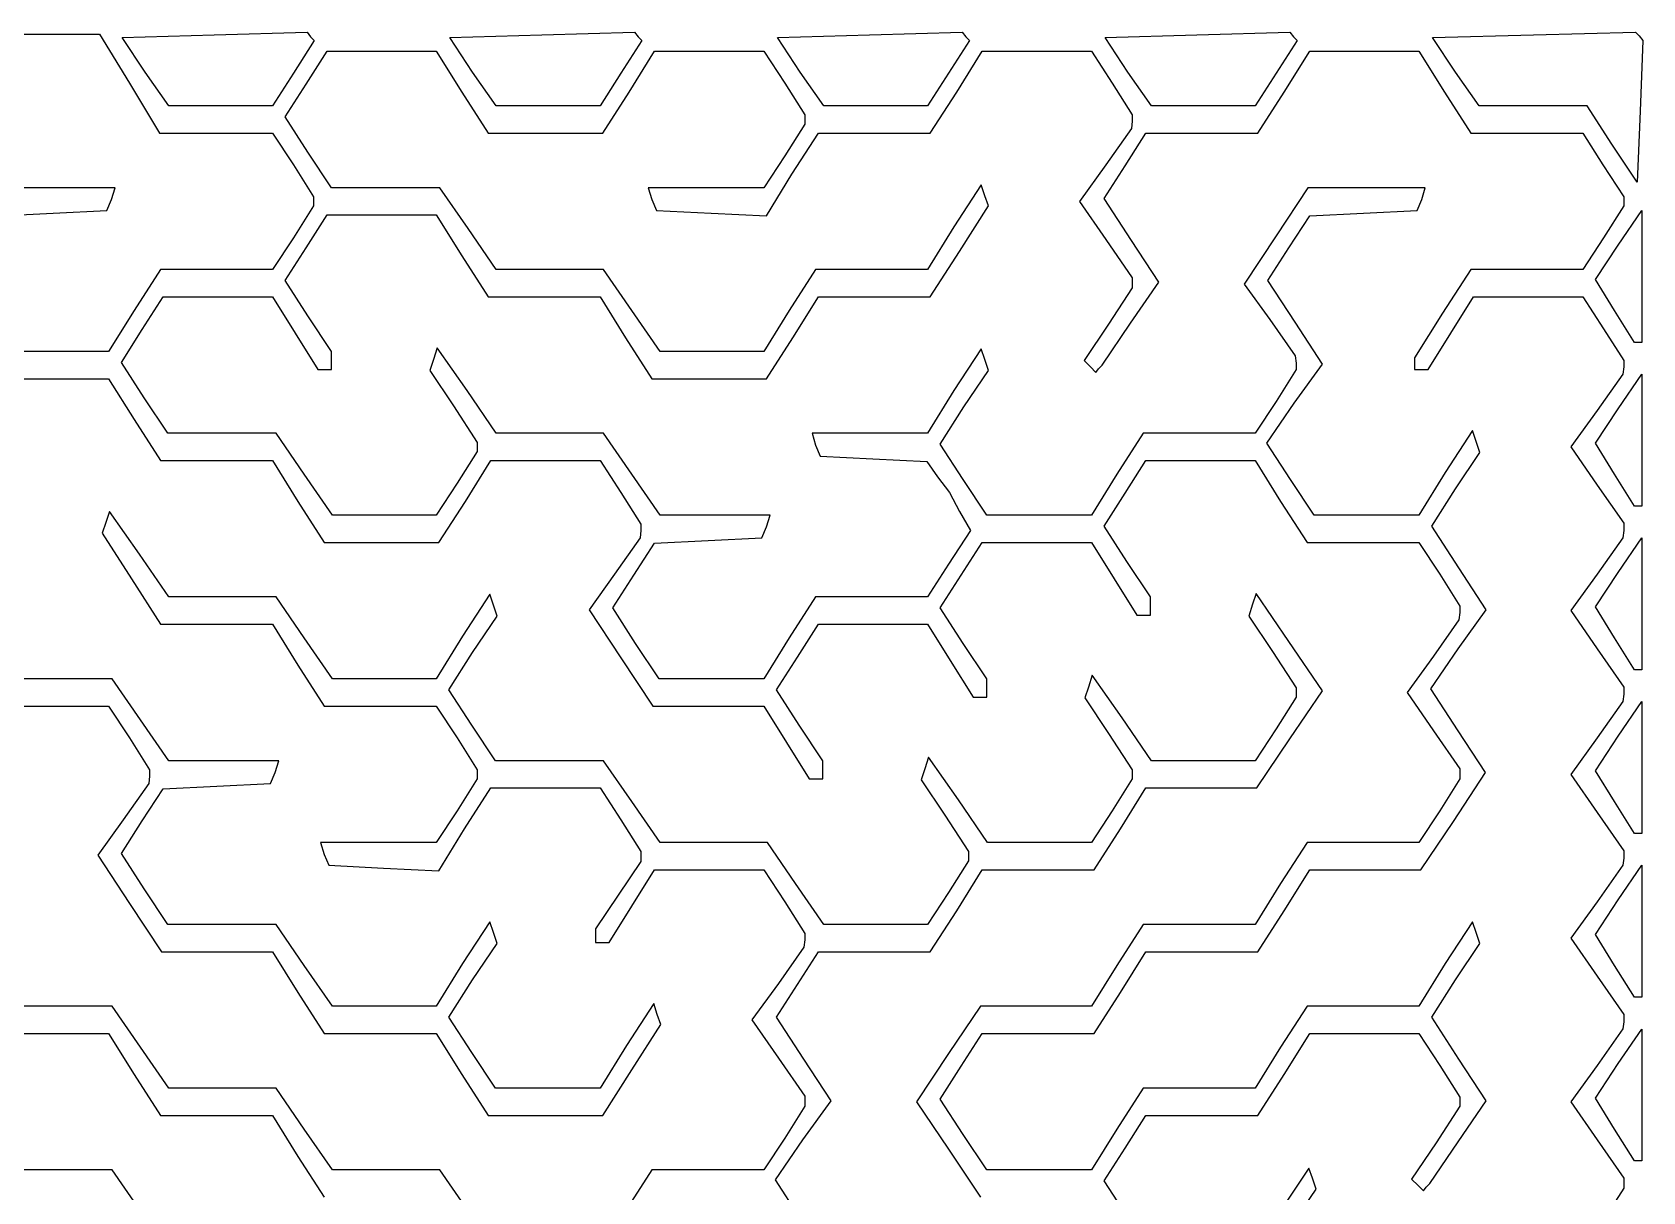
# Model space of a CAD drawing. Extents: x 0 to 1039, y -942 to 105.
# Drawn here: x 539.3 to 1038.9, y -254.8 to 105 of the extents above; entities that cross this region are included whole.
import ezdxf

# ---------------------------------------------------------------- set-up
doc = ezdxf.new("R2010")
doc.units = 0

msp = doc.modelspace()

# ---------------------------------------------------------------- linework, layer by layer
at = {"layer": 'Layer 1'}
for p, q in [((595.77085, 104.139566), (624.55745, 104.986232)), ((624.55745, 104.986232), (625.68634, 103.575122)), ((697.37085, 104.139566), (726.15745, 104.986232)), ((726.15745, 104.986232), (727.28634, 103.575122)), ((798.97085, 104.139566), (827.75745, 104.986232)), ((827.75745, 104.986232), (828.88634, 103.575122)), ((900.57085, 104.139566), (929.35745, 104.986232)), ((929.35745, 104.986232), (930.48634, 103.575122)), ((1004.98889, 104.139466), (1036.59779, 104.986132)), ((1036.59779, 104.986132), (1037.72668, 103.857242)), ((531.98332, 104.42383), (546.09442, 104.42383)), ((546.09442, 104.42383), (560.20552, 104.42383)), ((560.20552, 104.42383), (569.51885, 89.18383)), ((567.26645, 103.2929), (595.77085, 104.139566)), ((574.322, 92.5685), (567.26645, 103.2929)), ((626.81523, 102.446232), (620.32412, 92.286232)), ((625.68634, 103.575122), (626.81523, 102.446232)), ((668.86645, 103.2929), (697.37085, 104.139566)), ((675.922, 92.5685), (668.86645, 103.2929)), ((728.41523, 102.446232), (721.92412, 92.286232)), ((727.28634, 103.575122), (728.41523, 102.446232)), ((770.46645, 103.2929), (798.97085, 104.139566)), ((777.522, 92.5685), (770.46645, 103.2929)), ((830.01523, 102.446232), (823.52412, 92.286232)), ((828.88634, 103.575122), (830.01523, 102.446232)), ((872.06645, 103.2929), (900.57085, 104.139566)), ((879.122, 92.5685), (872.06645, 103.2929)), ((931.61523, 102.446232), (925.12412, 92.286232)), ((930.48634, 103.575122), (931.61523, 102.446232)), ((973.66229, 103.2928), (1004.98889, 104.139466)), ((980.71784, 92.5684), (973.66229, 103.2928)), ((1037.72668, 103.857242), (1038.85557, 102.446132)), ((1038.85557, 102.446132), (1038.008904, 80.432832)), ((624.269272, 88.901992), (630.760382, 99.061992)), ((630.760382, 99.061992), (647.693682, 99.061992)), ((647.693682, 99.061992), (664.626982, 99.061992)), ((664.626982, 99.061992), (672.529202, 86.361992)), ((724.458082, 86.361992), (732.360302, 99.061992)), ((732.360302, 99.061992), (749.293602, 99.061992)), ((749.293602, 99.061992), (766.226902, 99.061992)), ((766.226902, 99.061992), (772.718012, 89.184222)), ((826.057902, 86.36201), (833.960122, 99.06201)), ((833.960122, 99.06201), (850.893422, 99.06201)), ((850.893422, 99.06201), (867.826722, 99.06201)), ((867.826722, 99.06201), (874.317832, 89.18424)), ((927.657786, 86.362), (935.560006, 99.062)), ((935.560006, 99.062), (952.493306, 99.062)), ((952.493306, 99.062), (969.426606, 99.062)), ((969.426606, 99.062), (977.328826, 86.362)), ((574.32184, 92.568432), (574.322, 92.5685)), ((581.65961, 82.126232), (574.32184, 92.568432)), ((620.32412, 92.286232), (613.83301, 82.126232)), ((675.92184, 92.568432), (675.922, 92.5685)), ((683.25961, 82.126232), (675.92184, 92.568432)), ((721.92412, 92.286232), (715.43301, 82.126232)), ((777.52184, 92.568432), (777.522, 92.5685)), ((784.85961, 82.126232), (777.52184, 92.568432)), ((823.52412, 92.286232), (817.03301, 82.126232)), ((879.12184, 92.568432), (879.122, 92.5685)), ((886.45961, 82.126232), (879.12184, 92.568432)), ((925.12412, 92.286232), (918.63301, 82.126232)), ((988.05561, 82.1262), (980.71784, 92.5684)), ((569.51885, 89.18383), (578.83218, 73.66163)), ((617.778162, 78.741992), (624.269272, 88.901992)), ((672.529202, 86.361992), (680.713642, 73.661992)), ((716.273642, 73.661992), (724.458082, 86.361992)), ((772.718012, 89.184222), (778.926892, 79.306452)), ((817.873462, 73.66201), (826.057902, 86.36201)), ((874.317832, 89.18424), (880.526712, 79.30647)), ((919.473346, 73.662), (927.657786, 86.362)), ((977.328826, 86.362), (985.513266, 73.662)), ((597.74631, 82.126232), (581.65961, 82.126232)), ((613.83301, 82.126232), (597.74631, 82.126232)), ((699.34631, 82.126232), (683.25961, 82.126232)), ((715.43301, 82.126232), (699.34631, 82.126232)), ((800.94631, 82.126232), (784.85961, 82.126232)), ((817.03301, 82.126232), (800.94631, 82.126232)), ((902.54631, 82.126232), (886.45961, 82.126232)), ((918.63301, 82.126232), (902.54631, 82.126232)), ((1004.70671, 82.1262), (988.05561, 82.1262)), ((1021.64001, 82.1262), (1004.70671, 82.1262)), ((1029.26, 70.2729), (1021.64001, 82.1262)), ((1038.008904, 80.432832), (1037.162238, 58.419532)), ((624.833712, 67.735292), (617.778162, 78.741992)), ((778.926892, 76.484232), (772.718012, 66.606462)), ((778.926892, 79.306452), (778.926892, 77.895342)), ((778.926892, 77.895342), (778.926892, 76.484232)), ((880.24449, 75.07314), (872.34227, 63.78424)), ((880.526712, 77.33092), (880.24449, 75.07314)), ((880.526712, 79.30647), (880.526712, 77.33092)), ((578.83218, 73.66163), (596.32998, 73.66163)), ((596.32998, 73.66163), (613.82778, 73.66163)), ((613.82778, 73.66163), (620.31889, 63.78386)), ((680.713642, 73.661992), (698.493642, 73.661992)), ((698.493642, 73.661992), (716.273642, 73.661992)), ((774.975722, 60.96201), (783.160162, 73.66201)), ((783.160162, 73.66201), (800.657962, 73.66201)), ((800.657962, 73.66201), (817.873462, 73.66201)), ((878.268936, 63.502), (884.760046, 73.662)), ((884.760046, 73.662), (902.257846, 73.662)), ((902.257846, 73.662), (919.473346, 73.662)), ((985.513266, 73.662), (1002.728766, 73.662)), ((1002.728766, 73.662), (1020.226566, 73.662)), ((1020.226566, 73.662), (1026.435446, 63.78423)), ((1029.260018, 70.272832), (1029.26, 70.2729)), ((1037.162238, 58.419532), (1029.260018, 70.272832)), ((632.171482, 56.728592), (624.833712, 67.735292)), ((772.718012, 66.606462), (766.226902, 56.728692)), ((620.31889, 63.78386), (626.52777, 53.90609)), ((767.073502, 47.97981), (774.975722, 60.96201)), ((872.34227, 63.78424), (864.15783, 52.49534)), ((871.777826, 53.342), (878.268936, 63.502)), ((1026.435446, 63.78423), (1032.926556, 53.90646)), ((547.7877, 56.72833), (530.5722, 56.72833)), ((565.0032, 56.72833), (547.7877, 56.72833)), ((563.87431, 53.05944), (565.0032, 56.72833)), ((649.104782, 56.728592), (632.171482, 56.728592)), ((665.755882, 56.728592), (649.104782, 56.728592)), ((674.504762, 44.028592), (665.755882, 56.728592)), ((748.446902, 56.728692), (730.384702, 56.728692)), ((730.384702, 56.728692), (731.513592, 53.059802)), ((766.226902, 56.728692), (748.446902, 56.728692)), ((833.678062, 57.575192), (825.211402, 44.592992)), ((834.806952, 54.188532), (833.678062, 57.575192)), ((934.99593, 56.728402), (925.11816, 41.770602)), ((953.05813, 56.728402), (934.99593, 56.728402)), ((971.40253, 56.728402), (953.05813, 56.728402)), ((970.27364, 53.059512), (971.40253, 56.728402)), ((562.4632, 49.67278), (563.87431, 53.05944)), ((626.52777, 51.08387), (620.31889, 41.2061)), ((626.52777, 53.90609), (626.52777, 52.49498)), ((626.52777, 52.49498), (626.52777, 51.08387)), ((731.513592, 53.059802), (732.924702, 49.673142)), ((826.904742, 36.972992), (835.935842, 51.084092)), ((835.935842, 51.084092), (834.806952, 54.188532)), ((864.15783, 52.49534), (872.34227, 40.64204)), ((880.244486, 40.3598), (871.777826, 53.342)), ((968.86253, 49.672852), (970.27364, 53.059512)), ((1032.926556, 51.08424), (1026.717676, 41.20647)), ((1032.926556, 53.90646), (1032.926556, 52.49535)), ((1032.926556, 52.49535), (1032.926556, 51.08424)), ((529.161, 47.979448), (545.8121, 48.826114)), ((545.8121, 48.826114), (562.4632, 49.67278)), ((624.269352, 38.101892), (630.760462, 48.261892)), ((630.760462, 48.261892), (647.693762, 48.261892)), ((647.693762, 48.261892), (664.627062, 48.261892)), ((664.627062, 48.261892), (672.529282, 35.561892)), ((732.924702, 49.673142), (749.858002, 48.826476)), ((749.858002, 48.826476), (767.073502, 47.97981)), ((929.06922, 38.10175), (935.56033, 47.97952)), ((935.56033, 47.97952), (952.21143, 48.826186)), ((952.21143, 48.826186), (968.86253, 49.672852)), ((1031.23889, 38.94625), (1038.57666, 49.67065)), ((1038.57666, 49.67065), (1038.57666, 29.06845)), ((620.31889, 41.2061), (613.82778, 31.32833)), ((683.253642, 31.328592), (674.504762, 44.028592)), ((825.211402, 44.592992), (817.026962, 31.328592)), ((872.34227, 40.64204), (880.52671, 28.78874)), ((888.711146, 27.3776), (880.244486, 40.3598)), ((925.11816, 41.770602), (915.24039, 26.812802)), ((1026.717676, 41.20647), (1020.226566, 31.3287)), ((617.778242, 27.941892), (624.269352, 38.101892)), ((672.529282, 35.561892), (680.713722, 22.861892)), ((817.873642, 22.861892), (826.904742, 36.972992)), ((922.57811, 27.94175), (929.06922, 38.10175)), ((1024.18334, 28.22185), (1031.23889, 38.94625)), ((579.11448, 31.32833), (570.93004, 18.62833)), ((596.32998, 31.32833), (579.11448, 31.32833)), ((613.82778, 31.32833), (596.32998, 31.32833)), ((699.904742, 31.328592), (683.253642, 31.328592)), ((716.555842, 31.328592), (699.904742, 31.328592)), ((725.304722, 18.628592), (716.555842, 31.328592)), ((782.313662, 31.328592), (774.129222, 18.628592)), ((799.529162, 31.328592), (782.313662, 31.328592)), ((817.026962, 31.328592), (799.529162, 31.328592)), ((985.513266, 31.3287), (976.764386, 17.782)), ((1003.011066, 31.3287), (985.513266, 31.3287)), ((1020.226566, 31.3287), (1003.011066, 31.3287)), ((624.833792, 16.935192), (617.778242, 27.941892)), ((880.52671, 25.6843), (873.18894, 14.3954)), ((879.962266, 14.6776), (888.711146, 27.3776)), ((880.52671, 28.78874), (880.52671, 27.09541)), ((880.52671, 27.09541), (880.52671, 25.6843)), ((915.24039, 26.812802), (923.14261, 15.806102)), ((931.04477, 14.95955), (922.57811, 27.94175)), ((1030.11, 18.6263), (1024.18334, 28.22185)), ((1038.57666, 29.06845), (1038.57666, 8.74845)), ((573.469422, 12.701852), (579.960532, 22.861852)), ((579.960532, 22.861852), (596.893832, 22.861852)), ((596.893832, 22.861852), (613.827132, 22.861852)), ((613.827132, 22.861852), (620.882682, 11.572952)), ((680.713722, 22.861892), (697.929222, 22.861892)), ((697.929222, 22.861892), (715.427022, 22.861892)), ((715.427022, 22.861892), (723.329242, 10.161892)), ((775.258122, 10.161892), (783.160342, 22.861892)), ((783.160342, 22.861892), (800.375842, 22.861892)), ((800.375842, 22.861892), (817.873642, 22.861892)), ((979.304386, 11.57312), (986.359936, 22.86202)), ((986.359936, 22.86202), (1003.293236, 22.86202)), ((1003.293236, 22.86202), (1020.226536, 22.86202)), ((1020.226536, 22.86202), (1026.717646, 12.98425)), ((570.93004, 18.62833), (563.02782, 5.92833)), ((632.171562, 5.928492), (624.833792, 16.935192)), ((734.053602, 5.928592), (725.304722, 18.628592)), ((774.129222, 18.628592), (766.227002, 5.928592)), ((923.14261, 15.806102), (931.04483, 4.517202)), ((976.764386, 17.782), (968.015506, 3.9531)), ((1030.11, 18.62622), (1030.11, 18.6263)), ((1036.31888, 8.74845), (1030.11, 18.62622)), ((566.978312, 2.541852), (573.469422, 12.701852)), ((620.882682, 11.572952), (627.938232, 0.284052)), ((723.329242, 10.161892), (731.513682, -2.538108)), ((767.073682, -2.538108), (775.258122, 10.161892)), ((873.18894, 14.3954), (865.56895, 3.1065)), ((871.213386, 1.6954), (879.962266, 14.6776)), ((939.51143, 1.97735), (931.04477, 14.95955)), ((972.248836, 0.28422), (979.304386, 11.57312)), ((1026.717646, 12.98425), (1032.926526, 3.10648)), ((545.81232, 5.92833), (528.59682, 5.92833)), ((563.02782, 5.92833), (545.81232, 5.92833)), ((632.171562, 3.106272), (632.171562, 5.928492)), ((664.909422, 7.057362), (663.780532, 3.388472)), ((674.222752, -6.207038), (664.909422, 7.057362)), ((750.140302, 5.928592), (734.053602, 5.928592)), ((766.227002, 5.928592), (750.140302, 5.928592)), ((833.678162, 6.775052), (825.211502, -6.207148)), ((834.807052, 3.388392), (833.678162, 6.775052)), ((1037.44777, 8.74845), (1036.31888, 8.74845)), ((1038.57666, 8.74845), (1037.44777, 8.74845)), ((574.033862, -8.464848), (566.978312, 2.541852)), ((627.938232, 0.284052), (629.913782, 0.284052)), ((629.913782, 0.284052), (632.171562, 0.284052)), ((632.171562, 0.284052), (632.171562, 3.106272)), ((663.780532, 3.388472), (662.651642, 0.001812)), ((662.651642, 0.001812), (669.989412, -11.004888)), ((828.315952, -11.287168), (835.935942, 0.001732)), ((835.935942, 0.001732), (834.807052, 3.388392)), ((865.56895, 3.1065), (867.5445, 1.13095)), ((867.5445, 1.13095), (869.23783, -0.56238)), ((869.23783, -0.56238), (870.084496, 0.56651)), ((870.084496, 0.56651), (871.213386, 1.6954)), ((931.327052, 0.283872), (925.118172, -9.593898)), ((930.76255, -10.15815), (939.51143, 1.97735)), ((931.04483, 4.517202), (931.327052, 2.259422)), ((931.327052, 2.259422), (931.327052, 0.283872)), ((968.015506, 3.9531), (968.015506, 2.25977)), ((968.015506, 2.25977), (968.015506, 0.28422)), ((968.015506, 0.28422), (970.273286, 0.28422)), ((970.273286, 0.28422), (972.248836, 0.28422)), ((1032.926526, 1.13093), (1032.644304, -1.12685)), ((1032.926526, 3.10648), (1032.926526, 1.13093)), ((529.16106, -2.53832), (546.09436, -2.53832)), ((546.09436, -2.53832), (563.02766, -2.53832)), ((563.02766, -2.53832), (570.92988, -15.23832)), ((731.513682, -2.538108), (749.293682, -2.538108)), ((749.293682, -2.538108), (767.073682, -2.538108)), ((1032.644304, -1.12685), (1024.742084, -12.41575)), ((1031.23889, -11.85375), (1038.57666, -1.12935)), ((1038.57666, -1.12935), (1038.57666, -21.73155)), ((581.371632, -19.471548), (574.033862, -8.464848)), ((683.253852, -19.471438), (674.222752, -6.207038)), ((825.211502, -6.207148), (817.027062, -19.471548)), ((925.118172, -9.593898), (918.627062, -19.471668)), ((669.989412, -11.004888), (677.327182, -22.293788)), ((820.978182, -22.858268), (828.315952, -11.287168)), ((922.29589, -22.57595), (930.76255, -10.15815)), ((1024.742084, -12.41575), (1016.557644, -23.70465)), ((1024.18334, -22.57815), (1031.23889, -11.85375)), ((570.92988, -15.23832), (579.11432, -27.93832)), ((598.304932, -19.471548), (581.371632, -19.471548)), ((614.956032, -19.471548), (598.304932, -19.471548)), ((623.704912, -32.171548), (614.956032, -19.471548)), ((699.904952, -19.471438), (683.253852, -19.471438)), ((716.556052, -19.471438), (699.904952, -19.471438)), ((725.304932, -32.171438), (716.556052, -19.471438)), ((799.247062, -19.471548), (781.184862, -19.471548)), ((781.184862, -19.471548), (782.313752, -23.140438)), ((817.027062, -19.471548), (799.247062, -19.471548)), ((883.913762, -19.471668), (875.729322, -32.171668)), ((901.129262, -19.471668), (883.913762, -19.471668)), ((918.627062, -19.471668), (901.129262, -19.471668)), ((986.07813, -18.62495), (977.61147, -31.60715)), ((987.20702, -22.01161), (986.07813, -18.62495)), ((677.327182, -22.293788), (677.327182, -23.704898)), ((677.327182, -23.704898), (677.327182, -25.116008)), ((782.313752, -23.140438), (783.724862, -26.527098)), ((828.033732, -33.864968), (820.978182, -22.858268)), ((929.63366, -33.86485), (922.29589, -22.57595)), ((988.33591, -25.39827), (987.20702, -22.01161)), ((1016.557644, -23.70465), (1024.742084, -35.55795)), ((1030.11, -32.1737), (1024.18334, -22.57815)), ((1038.57666, -21.73155), (1038.57666, -42.05155)), ((579.11432, -27.93832), (596.32982, -27.93832)), ((596.32982, -27.93832), (613.82762, -27.93832)), ((613.82762, -27.93832), (621.72984, -40.63832)), ((677.327182, -25.116008), (671.118302, -34.993778)), ((673.65872, -40.63832), (681.56094, -27.93832)), ((681.56094, -27.93832), (698.49424, -27.93832)), ((698.49424, -27.93832), (715.42754, -27.93832)), ((715.42754, -27.93832), (721.91865, -37.81609)), ((783.724862, -26.527098), (800.093762, -27.373764)), ((800.093762, -27.373764), (816.744862, -28.22043)), ((816.744862, -28.22043), (820.131522, -33.0182)), ((878.269488, -38.09827), (884.760598, -27.93827)), ((884.760598, -27.93827), (901.693898, -27.93827)), ((901.693898, -27.93827), (918.627198, -27.93827)), ((918.627198, -27.93827), (926.529418, -40.63827)), ((980.71592, -36.68717), (988.33591, -25.39827)), ((632.453792, -44.871548), (623.704912, -32.171548)), ((734.053812, -44.871438), (725.304932, -32.171438)), ((820.131522, -33.0182), (823.800412, -37.81597)), ((835.371502, -44.871668), (828.033732, -33.864968)), ((875.729322, -32.171668), (867.827102, -44.871668)), ((936.97143, -44.87155), (929.63366, -33.86485)), ((977.61147, -31.60715), (969.42703, -44.87155)), ((1030.11, -32.17378), (1030.11, -32.1737)), ((1036.31888, -42.05155), (1030.11, -32.17378)), ((671.118302, -34.993778), (664.627192, -44.871548)), ((721.91865, -37.81609), (728.12753, -47.69386)), ((823.800412, -37.81597), (826.904852, -43.74263)), ((871.778378, -48.25827), (878.269488, -38.09827)), ((973.37815, -48.25827), (980.71592, -36.68717)), ((1024.742084, -35.55795), (1032.926524, -47.41125)), ((563.310232, -43.74309), (562.181342, -47.12975)), ((572.623562, -57.00749), (563.310232, -43.74309)), ((621.72984, -40.63832), (629.91428, -53.33832)), ((648.540492, -44.871548), (632.453792, -44.871548)), ((664.627192, -44.871548), (648.540492, -44.871548)), ((665.47428, -53.33832), (673.65872, -40.63832)), ((750.987112, -44.871438), (734.053812, -44.871438)), ((768.202612, -44.871438), (750.987112, -44.871438)), ((767.073722, -48.540328), (768.202612, -44.871438)), ((826.904852, -43.74263), (830.291512, -49.66929)), ((851.740402, -44.871668), (835.371502, -44.871668)), ((867.827102, -44.871668), (851.740402, -44.871668)), ((926.529418, -40.63827), (934.713858, -53.33827)), ((953.34033, -44.87155), (936.97143, -44.87155)), ((969.42703, -44.87155), (953.34033, -44.87155)), ((1037.44777, -42.05155), (1036.31888, -42.05155)), ((1038.57666, -42.05155), (1037.44777, -42.05155)), ((562.181342, -47.12975), (561.052452, -50.51641)), ((728.12753, -49.66941), (727.845308, -51.92719)), ((728.12753, -47.69386), (728.12753, -49.66941)), ((765.662612, -51.926988), (767.073722, -48.540328)), ((830.291512, -49.66929), (823.518182, -60.11149)), ((878.833928, -59.26497), (871.778378, -48.25827)), ((981.84481, -61.24047), (973.37815, -48.25827)), ((1032.926524, -49.66903), (1032.644302, -51.92681)), ((1032.926524, -47.41125), (1032.926524, -49.66903)), ((561.052452, -50.51641), (570.083552, -64.62751)), ((629.91428, -53.33832), (647.69428, -53.33832)), ((647.69428, -53.33832), (665.47428, -53.33832)), ((727.845308, -51.92719), (719.943088, -63.21609)), ((725.869302, -63.49809), (732.360412, -53.62032)), ((732.360412, -53.62032), (749.011512, -52.773654)), ((749.011512, -52.773654), (765.662612, -51.926988)), ((827.469558, -63.49831), (833.960668, -53.33831)), ((833.960668, -53.33831), (850.893968, -53.33831)), ((850.893968, -53.33831), (867.827268, -53.33831)), ((867.827268, -53.33831), (874.882818, -64.62721)), ((934.713858, -53.33827), (951.929358, -53.33827)), ((951.929358, -53.33827), (969.427158, -53.33827)), ((969.427158, -53.33827), (975.918268, -63.21604)), ((1032.644302, -51.92681), (1024.742082, -63.21571)), ((1031.23889, -62.65365), (1038.57666, -51.92925)), ((1038.57666, -51.92925), (1038.57666, -72.53145)), ((581.654662, -70.27189), (572.623562, -57.00749)), ((886.171698, -70.27167), (878.833928, -59.26497)), ((570.083552, -64.62751), (579.114652, -78.73861)), ((719.943088, -63.21609), (712.040868, -74.22279)), ((719.378192, -73.65809), (725.869302, -63.49809)), ((823.518182, -60.11149), (817.027072, -70.27149)), ((820.978448, -73.65831), (827.469558, -63.49831)), ((874.882818, -64.62721), (881.938368, -75.91611)), ((975.918268, -63.21604), (982.127148, -73.09381)), ((990.31147, -74.22267), (981.84481, -61.24047)), ((1024.742082, -63.21571), (1016.557642, -74.50461)), ((1024.18334, -73.37805), (1031.23889, -62.65365)), ((681.279122, -69.42529), (672.812462, -82.40749)), ((682.408012, -72.81195), (681.279122, -69.42529)), ((918.910332, -69.14288), (917.781442, -72.52954)), ((929.070332, -84.10068), (918.910332, -69.14288)), ((598.305762, -70.27189), (581.654662, -70.27189)), ((614.956862, -70.27189), (598.305762, -70.27189)), ((623.705742, -82.97189), (614.956862, -70.27189)), ((683.536902, -76.19861), (682.408012, -72.81195)), ((712.040868, -74.22279), (721.918638, -89.18059)), ((726.433742, -84.66479), (719.378192, -73.65809)), ((782.313772, -70.27149), (774.129332, -82.97149)), ((799.529272, -70.27149), (782.313772, -70.27149)), ((817.027072, -70.27149), (799.529272, -70.27149)), ((828.033998, -84.66501), (820.978448, -73.65831)), ((886.171698, -73.09389), (886.171698, -70.27167)), ((886.171698, -75.91611), (886.171698, -73.09389)), ((917.781442, -72.52954), (916.652552, -76.19843)), ((981.56259, -86.35817), (990.31147, -74.22267)), ((982.127148, -73.09381), (982.127148, -75.06936)), ((1016.557642, -74.50461), (1024.742082, -86.35791)), ((1030.11, -82.9736), (1024.18334, -73.37805)), ((1038.57666, -72.53145), (1038.57666, -92.85145)), ((579.114652, -78.73861), (596.612452, -78.73861)), ((596.612452, -78.73861), (613.827952, -78.73861)), ((613.827952, -78.73861), (621.730172, -91.43861)), ((675.916912, -87.48751), (683.536902, -76.19861)), ((776.669628, -88.89835), (783.160738, -78.73835)), ((783.160738, -78.73835), (800.094038, -78.73835)), ((800.094038, -78.73835), (817.027338, -78.73835)), ((817.027338, -78.73835), (824.082888, -90.02725)), ((881.938368, -75.91611), (883.913918, -75.91611)), ((883.913918, -75.91611), (886.171698, -75.91611)), ((916.652552, -76.19843), (923.990322, -87.20513)), ((981.844926, -77.32714), (973.942706, -88.61604)), ((982.127148, -75.06936), (981.844926, -77.32714)), ((632.454622, -95.67189), (623.705742, -82.97189)), ((672.812462, -82.40749), (664.628022, -95.67189)), ((733.771512, -95.67149), (726.433742, -84.66479)), ((774.129332, -82.97149), (766.227112, -95.67149)), ((835.371768, -95.67171), (828.033998, -84.66501)), ((939.512532, -99.34068), (929.070332, -84.10068)), ((1030.11, -82.97368), (1030.11, -82.9736)), ((1036.31888, -92.85145), (1030.11, -82.97368)), ((668.579142, -99.05861), (675.916912, -87.48751)), ((721.918638, -89.18059), (731.796408, -104.13839)), ((770.178518, -99.05835), (776.669628, -88.89835)), ((923.990322, -87.20513), (931.328092, -98.49403)), ((973.942706, -88.61604), (965.758266, -99.90494)), ((973.09593, -98.77597), (981.56259, -86.35817)), ((1024.742082, -86.35791), (1032.926522, -98.21121)), ((621.730172, -91.43861), (629.914612, -104.13861)), ((824.082888, -90.02725), (831.138438, -101.31615)), ((868.110272, -94.54299), (866.981382, -98.21188)), ((877.423602, -107.80739), (868.110272, -94.54299)), ((1037.44777, -92.85145), (1036.31888, -92.85145)), ((1038.57666, -92.85145), (1037.44777, -92.85145)), ((547.50546, -95.67162), (530.57216, -95.67162)), ((564.15656, -95.67162), (547.50546, -95.67162)), ((572.90544, -108.37162), (564.15656, -95.67162)), ((648.541322, -95.67189), (632.454622, -95.67189)), ((664.628022, -95.67189), (648.541322, -95.67189)), ((675.634692, -110.06531), (668.579142, -99.05861)), ((750.140412, -95.67149), (733.771512, -95.67149)), ((766.227112, -95.67149), (750.140412, -95.67149)), ((777.234068, -110.06505), (770.178518, -99.05835)), ((835.371768, -98.49393), (835.371768, -95.67171)), ((835.371768, -101.31615), (835.371768, -98.49393)), ((866.981382, -98.21188), (865.852492, -101.59854)), ((929.352532, -114.29848), (939.512532, -99.34068)), ((931.328092, -98.49403), (931.328092, -99.90514)), ((931.328092, -99.90514), (931.328092, -101.31625)), ((965.758266, -99.90494), (973.942706, -111.75824)), ((981.56259, -111.75817), (973.09593, -98.77597)), ((1032.926522, -98.21121), (1032.926522, -100.46899)), ((528.314512, -104.138422), (545.530012, -104.138422)), ((545.530012, -104.138422), (563.027812, -104.138422)), ((563.027812, -104.138422), (569.518922, -114.016192)), ((629.914612, -104.13861), (647.130112, -104.13861)), ((647.130112, -104.13861), (664.627912, -104.13861)), ((664.627912, -104.13861), (671.119022, -114.01638)), ((731.796408, -104.13839), (749.011908, -104.13839)), ((749.011908, -104.13839), (766.227408, -104.13839)), ((766.227408, -104.13839), (773.282958, -115.42729)), ((831.138438, -101.31615), (833.113988, -101.31615)), ((833.113988, -101.31615), (835.371768, -101.31615)), ((865.852492, -101.59854), (873.190262, -112.60524)), ((931.328092, -101.31625), (925.119212, -111.19402)), ((1032.6443, -102.72677), (1024.74208, -114.01567)), ((1031.23889, -113.45405), (1038.57666, -102.72965)), ((1032.926522, -100.46899), (1032.6443, -102.72677)), ((1038.57666, -102.72965), (1038.57666, -123.33185)), ((581.65432, -121.07162), (572.90544, -108.37162)), ((886.454702, -121.07179), (877.423602, -107.80739)), ((569.518922, -114.016192), (575.727802, -123.893962)), ((671.119022, -114.01638), (677.327902, -123.89415)), ((682.972462, -121.07201), (675.634692, -110.06531)), ((784.571838, -121.07175), (777.234068, -110.06505)), ((873.190262, -112.60524), (880.528032, -123.89414)), ((925.119212, -111.19402), (918.628102, -121.07179)), ((919.192532, -129.53848), (929.352532, -114.29848)), ((973.942706, -111.75824), (982.127146, -123.61154)), ((990.02925, -124.74037), (981.56259, -111.75817)), ((1024.74208, -114.01567), (1016.55764, -125.30457)), ((1024.18334, -124.17845), (1031.23889, -113.45405)), ((773.282958, -115.42729), (780.338508, -126.71619)), ((575.727802, -123.893962), (575.727802, -125.869512)), ((598.58762, -121.07162), (581.65432, -121.07162)), ((615.80312, -121.07162), (598.58762, -121.07162)), ((613.26312, -128.12717), (614.67423, -124.74051)), ((614.67423, -124.74051), (615.80312, -121.07162)), ((677.327902, -123.89415), (677.327902, -125.30526)), ((699.905762, -121.07201), (682.972462, -121.07201)), ((716.556862, -121.07201), (699.905762, -121.07201)), ((725.305742, -133.77201), (716.556862, -121.07201)), ((784.571838, -123.89397), (784.571838, -121.07175)), ((784.571838, -126.71619), (784.571838, -123.89397)), ((816.181322, -123.61199), (815.052432, -126.99865)), ((817.310212, -119.9431), (816.181322, -123.61199)), ((826.623542, -133.2075), (817.310212, -119.9431)), ((880.528032, -123.89414), (880.528032, -125.30525)), ((902.541402, -121.07179), (886.454702, -121.07179)), ((918.628102, -121.07179), (902.541402, -121.07179)), ((980.15148, -139.98037), (990.02925, -124.74037)), ((982.127146, -123.61154), (982.127146, -125.02265)), ((1030.11, -133.774), (1024.18334, -124.17845)), ((1038.57666, -123.33185), (1038.57666, -143.65185)), ((575.44558, -128.127292), (567.54336, -139.416192)), ((573.46981, -139.698272), (579.96092, -129.820502)), ((575.727802, -125.869512), (575.44558, -128.127292)), ((579.96092, -129.820502), (596.61202, -128.973836)), ((596.61202, -128.973836), (613.26312, -128.12717)), ((677.327902, -126.71637), (671.119022, -136.59414)), ((673.376732, -142.238592), (681.561172, -129.538592)), ((677.327902, -125.30526), (677.327902, -126.71637)), ((681.561172, -129.538592), (698.494472, -129.538592)), ((698.494472, -129.538592), (715.427772, -129.538592)), ((715.427772, -129.538592), (721.918882, -139.416362)), ((780.338508, -126.71619), (782.314058, -126.71619)), ((782.314058, -126.71619), (784.571838, -126.71619)), ((815.052432, -126.99865), (822.390202, -138.00535)), ((880.528032, -126.71636), (874.319152, -136.59413)), ((876.859312, -142.23848), (884.761532, -129.53848)), ((880.528032, -125.30525), (880.528032, -126.71636)), ((884.761532, -129.53848), (901.977032, -129.53848)), ((901.977032, -129.53848), (919.192532, -129.53848)), ((982.127146, -126.71598), (975.918266, -136.59375)), ((982.127146, -125.02265), (982.127146, -126.71598)), ((1016.55764, -125.30457), (1024.74208, -137.15787)), ((734.054622, -146.47201), (725.305742, -133.77201)), ((835.654642, -146.4719), (826.623542, -133.2075)), ((1030.11, -133.77408), (1030.11, -133.774)), ((1036.31888, -143.65185), (1030.11, -133.77408)), ((567.54336, -139.416192), (559.64114, -150.422892)), ((566.9787, -149.858272), (573.46981, -139.698272)), ((671.119022, -136.59414), (664.627912, -146.47191)), ((721.918882, -139.416362), (728.127762, -149.294132)), ((822.390202, -138.00535), (829.727972, -149.29425)), ((874.319152, -136.59413), (867.828042, -146.4719)), ((975.918266, -136.59375), (969.427156, -146.47152)), ((1024.74208, -137.15787), (1032.92652, -149.01117)), ((665.474512, -155.220792), (673.376732, -142.238592)), ((868.674872, -154.93848), (876.859312, -142.23848)), ((969.99148, -154.93817), (980.15148, -139.98037)), ((1037.44777, -143.65185), (1036.31888, -143.65185)), ((1038.57666, -143.65185), (1037.44777, -143.65185)), ((574.03425, -160.864972), (566.9787, -149.858272)), ((646.847912, -146.47191), (628.785712, -146.47191)), ((628.785712, -146.47191), (629.914602, -150.1408)), ((664.627912, -146.47191), (646.847912, -146.47191)), ((728.127762, -149.294132), (728.127762, -150.705242)), ((750.705722, -146.47201), (734.054622, -146.47201)), ((767.356822, -146.47201), (750.705722, -146.47201)), ((776.105702, -159.17201), (767.356822, -146.47201)), ((829.727972, -149.29425), (829.727972, -150.70536)), ((851.741342, -146.4719), (835.654642, -146.4719)), ((867.828042, -146.4719), (851.741342, -146.4719)), ((934.713856, -146.47152), (926.529416, -159.17152)), ((951.929356, -146.47152), (934.713856, -146.47152)), ((969.427156, -146.47152), (951.929356, -146.47152)), ((1032.92652, -149.01117), (1032.92652, -151.26895)), ((559.64114, -150.422892), (569.51891, -165.380692)), ((629.914602, -150.1408), (631.325712, -153.52746)), ((631.325712, -153.52746), (648.259012, -154.374126)), ((648.259012, -154.374126), (665.474512, -155.220792)), ((728.127762, -152.398572), (721.072212, -162.840772)), ((728.127762, -150.705242), (728.127762, -152.398572)), ((829.727972, -152.11647), (823.519092, -161.99424)), ((829.727972, -150.70536), (829.727972, -152.11647)), ((1032.644298, -153.52673), (1024.742078, -164.81563)), ((1031.23889, -164.25405), (1038.57666, -153.52965)), ((1032.92652, -151.26895), (1032.644298, -153.52673)), ((1038.57666, -153.52965), (1038.57666, -174.13185)), ((725.305542, -166.227402), (732.361092, -154.938502)), ((732.361092, -154.938502), (749.294392, -154.938502)), ((749.294392, -154.938502), (766.227692, -154.938502)), ((766.227692, -154.938502), (772.718802, -164.816272)), ((784.854582, -171.87201), (776.105702, -159.17201)), ((826.059352, -167.63848), (833.961572, -154.93848)), ((833.961572, -154.93848), (851.459372, -154.93848)), ((851.459372, -154.93848), (868.674872, -154.93848)), ((926.529416, -159.17152), (918.627196, -171.87152)), ((927.65826, -167.63817), (935.56048, -154.93817)), ((935.56048, -154.93817), (952.77598, -154.93817)), ((952.77598, -154.93817), (969.99148, -154.93817)), ((581.37202, -171.871672), (574.03425, -160.864972)), ((721.072212, -162.840772), (714.016662, -173.282972)), ((772.718802, -164.816272), (778.927682, -174.694042)), ((823.519092, -161.99424), (817.027982, -171.87201)), ((1024.742078, -164.81563), (1016.557638, -176.10453)), ((1024.18334, -174.97845), (1031.23889, -164.25405)), ((569.51891, -165.380692), (579.39668, -180.338492)), ((718.249992, -177.516302), (725.305542, -166.227402)), ((817.874912, -180.33848), (826.059352, -167.63848)), ((919.47382, -180.33817), (927.65826, -167.63817)), ((598.30532, -171.871672), (581.37202, -171.871672)), ((614.95642, -171.871672), (598.30532, -171.871672)), ((623.7053, -184.571672), (614.95642, -171.871672)), ((681.27868, -171.025072), (672.81202, -184.007272)), ((682.40757, -174.411732), (681.27868, -171.025072)), ((683.53646, -177.798392), (682.40757, -174.411732)), ((714.016662, -173.282972), (714.016662, -175.258522)), ((778.927682, -174.694042), (778.927682, -176.669592)), ((800.941282, -171.87201), (784.854582, -171.87201)), ((817.027982, -171.87201), (800.941282, -171.87201)), ((883.913896, -171.87152), (875.729456, -184.57152)), ((901.129396, -171.87152), (883.913896, -171.87152)), ((918.627196, -171.87152), (901.129396, -171.87152)), ((986.07828, -171.02497), (977.61162, -184.00717)), ((987.20717, -174.41163), (986.07828, -171.02497)), ((988.33606, -177.79829), (987.20717, -174.41163)), ((1038.57666, -174.13185), (1038.57666, -194.45185)), ((675.91647, -189.087292), (683.53646, -177.798392)), ((714.016662, -175.258522), (714.016662, -177.516302)), ((714.016662, -177.516302), (716.274442, -177.516302)), ((716.274442, -177.516302), (718.249992, -177.516302)), ((778.64546, -178.927372), (770.74324, -190.216272)), ((778.927682, -176.669592), (778.64546, -178.927372)), ((980.71607, -189.08719), (988.33606, -177.79829)), ((1016.557638, -176.10453), (1024.742078, -187.95783)), ((1030.11, -184.574), (1024.18334, -174.97845)), ((579.39668, -180.338492), (596.61218, -180.338492)), ((596.61218, -180.338492), (613.82768, -180.338492)), ((613.82768, -180.338492), (621.7299, -193.038492)), ((632.45418, -197.271672), (623.7053, -184.571672)), ((672.81202, -184.007272), (664.62758, -197.271672)), ((776.670502, -190.49848), (783.161612, -180.33848)), ((783.161612, -180.33848), (800.659412, -180.33848)), ((800.659412, -180.33848), (817.874912, -180.33848)), ((875.729456, -184.57152), (867.827236, -197.27152)), ((876.8583, -193.03817), (884.76052, -180.33817)), ((884.76052, -180.33817), (902.25832, -180.33817)), ((902.25832, -180.33817), (919.47382, -180.33817)), ((977.61162, -184.00717), (969.42718, -197.27157)), ((1030.11, -184.57408), (1030.11, -184.574)), ((1036.31888, -194.45185), (1030.11, -184.57408)), ((668.5787, -200.658392), (675.91647, -189.087292)), ((973.3783, -200.65829), (980.71607, -189.08719)), ((1024.742078, -187.95783), (1032.926518, -199.81113)), ((621.7299, -193.038492), (629.91434, -205.738492)), ((770.74324, -190.216272), (762.5588, -201.505172)), ((770.179392, -200.65848), (776.670502, -190.49848)), ((868.67386, -205.73817), (876.8583, -193.03817)), ((1037.44777, -194.45185), (1036.31888, -194.45185)), ((1038.57666, -194.45185), (1037.44777, -194.45185)), ((547.50555, -197.271752), (530.57225, -197.271752)), ((564.15665, -197.271752), (547.50555, -197.271752)), ((572.90553, -209.971752), (564.15665, -197.271752)), ((648.54088, -197.271672), (632.45418, -197.271672)), ((664.62758, -197.271672), (648.54088, -197.271672)), ((732.07872, -196.425192), (723.61206, -209.407392)), ((733.20761, -199.811852), (732.07872, -196.425192)), ((734.3365, -202.916292), (733.20761, -199.811852)), ((833.396236, -197.27152), (823.518466, -211.94702)), ((850.611736, -197.27152), (833.396236, -197.27152)), ((867.827236, -197.27152), (850.611736, -197.27152)), ((934.71388, -197.27157), (926.52944, -209.97157)), ((951.92938, -197.27157), (934.71388, -197.27157)), ((969.42718, -197.27157), (951.92938, -197.27157)), ((1032.926518, -199.81113), (1032.926518, -202.06891)), ((675.63425, -211.665092), (668.5787, -200.658392)), ((725.3054, -217.027392), (734.3365, -202.916292)), ((762.5588, -201.505172), (770.74324, -213.358472)), ((778.646052, -213.64068), (770.179392, -200.65848)), ((981.84496, -213.64049), (973.3783, -200.65829)), ((1032.644296, -204.32669), (1024.742076, -215.61559)), ((1031.23889, -215.05405), (1038.57666, -204.32965)), ((1032.926518, -202.06891), (1032.644296, -204.32669)), ((1038.57666, -204.32965), (1038.57666, -224.93185)), ((529.164, -205.73935), (546.0973, -205.73935)), ((546.0973, -205.73935), (563.0306, -205.73935)), ((563.0306, -205.73935), (570.93282, -218.43935)), ((629.91434, -205.738492), (647.12984, -205.738492)), ((647.12984, -205.738492), (664.62764, -205.738492)), ((664.62764, -205.738492), (672.52986, -218.438492)), ((723.61206, -209.407392), (715.42762, -222.671792)), ((827.46945, -215.89817), (833.96056, -205.73817)), ((833.96056, -205.73817), (851.45836, -205.73817)), ((851.45836, -205.73817), (868.67386, -205.73817)), ((927.658374, -218.43823), (935.560594, -205.73823)), ((935.560594, -205.73823), (952.493894, -205.73823)), ((952.493894, -205.73823), (969.427194, -205.73823)), ((969.427194, -205.73823), (975.918304, -215.616)), ((581.65441, -222.671752), (572.90553, -209.971752)), ((682.97202, -222.671792), (675.63425, -211.665092)), ((770.74324, -213.358472), (778.92768, -225.211772)), ((787.112712, -226.62288), (778.646052, -213.64068)), ((823.518466, -211.94702), (813.640696, -226.90482)), ((926.52944, -209.97157), (918.62722, -222.67157)), ((990.31162, -226.62269), (981.84496, -213.64049)), ((570.93282, -218.43935), (579.11726, -231.13935)), ((672.52986, -218.438492), (680.7143, -231.138492)), ((716.2743, -231.138492), (725.3054, -217.027392)), ((820.97834, -226.05817), (827.46945, -215.89817)), ((919.473934, -231.13823), (927.658374, -218.43823)), ((975.918304, -215.616), (982.127184, -225.49377)), ((1024.742076, -215.61559), (1016.557636, -226.90449)), ((1024.18334, -225.77845), (1031.23889, -215.05405)), ((598.30551, -222.671752), (581.65441, -222.671752)), ((614.95661, -222.671752), (598.30551, -222.671752)), ((623.70549, -235.371752), (614.95661, -222.671752)), ((699.34092, -222.671792), (682.97202, -222.671792)), ((715.42762, -222.671792), (699.34092, -222.671792)), ((883.91392, -222.67157), (875.72948, -235.37157)), ((901.12942, -222.67157), (883.91392, -222.67157)), ((918.62722, -222.67157), (901.12942, -222.67157)), ((778.92768, -228.316212), (772.7188, -238.193982)), ((778.363832, -238.75838), (787.112712, -226.62288)), ((778.92768, -225.211772), (778.92768, -226.622882)), ((778.92768, -226.622882), (778.92768, -228.316212)), ((813.640696, -226.90482), (823.518466, -241.58032)), ((828.03389, -237.06487), (820.97834, -226.05817)), ((982.127184, -228.31599), (974.789414, -239.60489)), ((981.56274, -239.32269), (990.31162, -226.62269)), ((982.127184, -225.49377), (982.127184, -226.90488)), ((982.127184, -226.90488), (982.127184, -228.31599)), ((1016.557636, -226.90449), (1024.742076, -238.75779)), ((1030.11, -235.374), (1024.18334, -225.77845)), ((1038.57666, -224.93185), (1038.57666, -245.25185)), ((579.11726, -231.13935), (596.33276, -231.13935)), ((596.33276, -231.13935), (613.83056, -231.13935)), ((613.83056, -231.13935), (621.73278, -243.83935)), ((680.7143, -231.138492), (698.4943, -231.138492)), ((698.4943, -231.138492), (716.2743, -231.138492)), ((878.269524, -241.29823), (884.760634, -231.13823)), ((884.760634, -231.13823), (902.258434, -231.13823)), ((902.258434, -231.13823), (919.473934, -231.13823)), ((632.45437, -248.071752), (623.70549, -235.371752)), ((772.7188, -238.193982), (766.22769, -248.071752)), ((769.897172, -251.17618), (778.363832, -238.75838)), ((835.37166, -248.07157), (828.03389, -237.06487)), ((875.72948, -235.37157), (867.82726, -248.07157)), ((974.789414, -239.60489), (967.169424, -250.89379)), ((972.81386, -252.30489), (981.56274, -239.32269)), ((1024.742076, -238.75779), (1032.926516, -250.61109)), ((1030.11, -235.37408), (1030.11, -235.374)), ((1036.31888, -245.25185), (1030.11, -235.37408)), ((621.73278, -243.83935), (629.91722, -256.53935)), ((823.518466, -241.58032), (833.396236, -256.53812)), ((871.778414, -251.45823), (878.269524, -241.29823)), ((546.097218, -248.0726), (528.317218, -248.0726)), ((564.159418, -248.0726), (546.097218, -248.0726)), ((572.908298, -260.7726), (564.159418, -248.0726)), ((649.10547, -248.071752), (632.45437, -248.071752)), ((665.75657, -248.071752), (649.10547, -248.071752)), ((674.50545, -260.771752), (665.75657, -248.071752)), ((731.51439, -248.071752), (723.32995, -260.771752)), ((748.72989, -248.071752), (731.51439, -248.071752)), ((766.22769, -248.071752), (748.72989, -248.071752)), ((851.74056, -248.07157), (835.37166, -248.07157)), ((867.82726, -248.07157), (851.74056, -248.07157)), ((935.278424, -247.506942), (925.118424, -262.746942)), ((936.407314, -250.611382), (935.278424, -247.506942)), ((1037.44777, -245.25185), (1036.31888, -245.25185)), ((1038.57666, -245.25185), (1037.44777, -245.25185)), ((777.234942, -262.46508), (769.897172, -251.17618)), ((880.245074, -264.44043), (871.778414, -251.45823)), ((929.916214, -265.286942), (937.536204, -253.998042)), ((937.536204, -253.998042), (936.407314, -250.611382)), ((967.169424, -250.89379), (969.144974, -252.86934)), ((969.144974, -252.86934), (970.838304, -254.56267)), ((970.838304, -254.56267), (971.68497, -253.43378)), ((971.68497, -253.43378), (972.81386, -252.30489)), ((1032.926516, -253.71553), (1026.717636, -263.5933)), ((1032.926516, -250.61109), (1032.926516, -252.0222)), ((1032.926516, -252.0222), (1032.926516, -253.71553))]:
    msp.add_line(p, q, dxfattribs=at)

doc.saveas('drawing.dxf')
